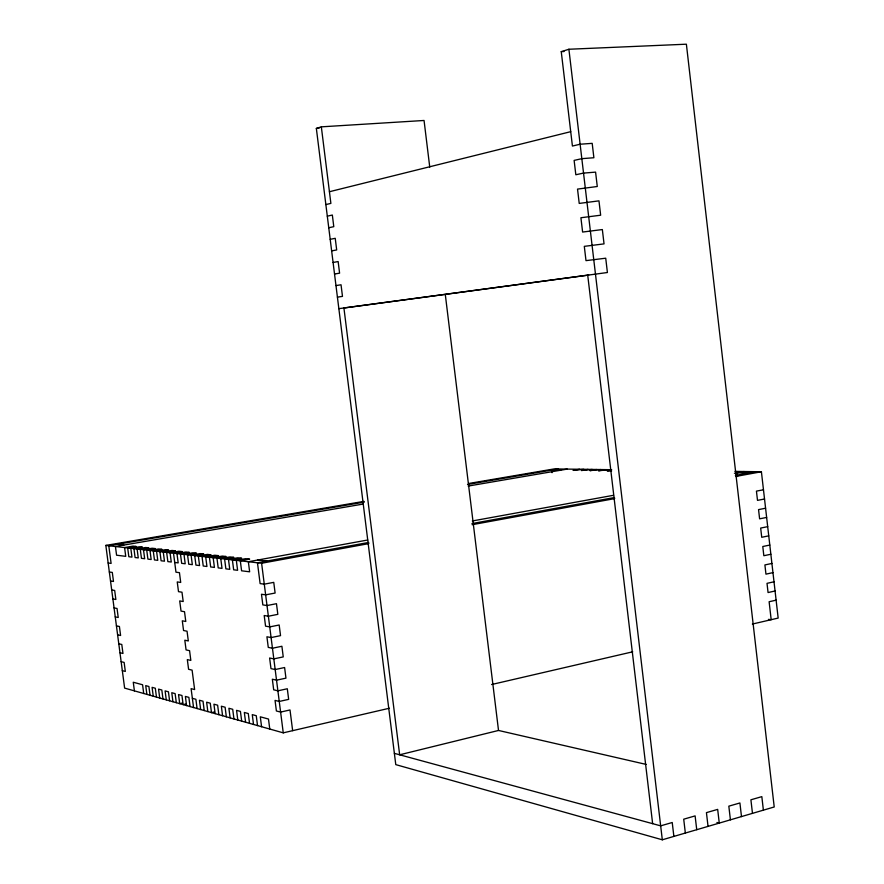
<?xml version="1.0" encoding="UTF-8"?>
<svg xmlns="http://www.w3.org/2000/svg" width="884" height="884" viewBox="0 0 884 884"><rect width="100%" height="100%" fill="white"/><g stroke="black" fill="none" stroke-linecap="round" stroke-linejoin="round"><path stroke-width="1.33" d="M338.859 308.66L607.407 272.515L605.728 258.205L585.993 260.636L584.302 246.349L604.037 243.885L602.347 229.553L582.611 232.05L580.91 217.74L600.656 215.21L598.965 200.856L579.219 203.419L577.528 189.099L597.275 186.502L595.584 172.126L583.528 173.098L575.827 174.756L574.125 160.402L581.827 158.667L593.882 157.739L592.192 143.352L580.125 144.225L572.423 146.048L561.252 51.648L568.898 49.25L686.382 44.2L774.218 806.981L662.315 839.8L395.778 764.627L316.35 128.412L321.334 126.843L424.055 120.478L429.746 167.087M329.423 191.729L570.721 131.672M646.171 764.417L498.521 730.46L399.656 754.792L343.92 307.975L588.711 275.046M325.864 204.58L330.881 203.386L321.334 126.843M363.976 501.372L105.837 545.417L124.622 688.106L283.256 732.847L389.424 708.228M491.581 684.536L632.723 651.806M752.361 624.06L778.163 618.071L761.411 471.758L734.936 471.393M327.312 216.171L332.34 215.033L333.787 226.669L328.76 227.752M776.119 600.159L769.124 601.739L771.179 619.695L768.461 619.386M214.016 712.04L211.486 712.603L210.259 703.189L206.624 702.205L207.839 711.576M775.058 590.987L768.063 592.545L767.014 583.341L774.008 581.805M185.618 704.073L183.132 704.603L181.949 695.487L178.524 694.559L179.706 703.642L182.181 703.1M772.959 572.622L765.953 574.147L764.903 564.931L771.909 563.439M770.859 554.246L763.842 555.727L762.781 546.511L769.809 545.052M768.749 535.848L761.732 537.284L760.671 528.068L767.699 526.654M330.196 239.332L335.235 238.304L336.682 249.94L331.644 250.901M766.638 517.438L759.61 518.831L758.549 509.604L765.588 508.234M764.538 499.007L757.5 500.366L756.439 491.117L763.478 489.791M367.744 540.002L248.349 561.727L249.642 571.804L241.586 570.799L240.304 560.81L249.642 559.119L245.63 558.666L236.326 560.357L237.608 570.302L233.663 569.815L232.393 559.904L241.663 558.224L237.73 557.782L228.481 559.45L229.752 569.329L225.873 568.843L224.602 559.008L233.829 557.351L229.95 556.92L220.757 558.566L222.017 568.357L218.204 567.882L216.945 558.135L226.116 556.489L222.304 556.069L213.166 557.705L214.414 567.418L210.657 566.942L209.42 557.274L218.525 555.638L214.779 555.229L205.696 556.843L206.933 566.478L203.243 566.014L202.005 556.423L211.055 554.809L207.364 554.401L198.336 556.003L199.574 565.561L195.939 565.108L194.712 555.583L203.707 553.992L200.071 553.583L191.099 555.174L192.325 564.655L188.756 564.213L187.53 554.765L196.469 553.185L192.9 552.787L183.982 554.356L185.198 563.771L181.673 563.329L180.458 553.959L189.353 552.389L185.839 551.992L176.966 553.561L178.181 562.887L174.712 562.456M472.31 520.974L613.551 495.283M734.416 473.283L744.14 471.515M368.75 542.433L257.454 562.777L260.117 583.595L264.283 584.158L273.753 582.368L275.112 593.042L265.642 594.855L261.476 594.247L262.835 604.888L267.012 605.54L276.471 603.695L277.83 614.347L268.371 616.225L264.194 615.518L265.554 626.148L269.731 626.9L279.178 624.999L280.537 635.64L271.101 637.563L266.913 636.778L268.272 647.397L272.46 648.226L281.897 646.27L283.245 656.9L273.819 658.889L269.62 658.005L270.979 668.613L275.178 669.542L284.604 667.53L285.952 678.15L276.537 680.183L272.338 679.21L273.686 689.807L277.896 690.824L287.3 688.758L288.659 699.366L279.256 701.454L275.046 700.404L276.394 710.979L280.615 712.084L290.007 709.962L292.648 730.67M471.957 523.582L614.535 497.526M735.389 475.448L756.008 471.68M105.837 545.417L261.609 563.252L368.904 543.605M472.122 524.709L614.734 498.609M735.61 476.476L761.411 471.758M333.091 262.471L338.141 261.553L339.589 273.167L334.528 274.029M592.247 469.437L581.44 470.509L588.015 469.382M596.512 469.492L589.915 470.631L600.811 469.548M605.131 469.614L598.512 470.763L609.485 469.669M611.198 470.2L607.209 470.885L611.606 470.951M363.368 504.024L115.439 546.511L116.578 555.207L125.738 556.345L124.578 547.561L133.053 546.102L136.169 546.456L127.672 547.914L128.832 556.732L131.948 557.119L130.788 548.268L139.307 546.798L142.468 547.152L133.926 548.632L135.097 557.517L138.258 557.914L137.097 548.997L145.661 547.505L148.866 547.87L140.28 549.362L141.451 558.312L144.667 558.71L143.484 549.726L152.103 548.235L155.363 548.588L146.722 550.091L147.904 559.108L151.164 559.517L149.982 550.467L158.645 548.964L161.949 549.329L153.263 550.842L154.446 559.926L157.761 560.346L156.578 551.218L165.286 549.704L168.645 550.08L159.905 551.605L161.098 560.765L164.468 561.185L163.264 551.992L172.026 550.456L175.441 550.831L166.656 552.378L167.85 561.605L171.264 562.025L170.06 552.765L178.877 551.218L182.347 551.605L173.507 553.163L175.971 572.191L179.452 572.666L180.712 582.434L177.242 581.926L178.502 591.65L181.982 592.203L183.198 601.518L179.706 600.932L181.032 611.087L184.513 611.717L185.784 621.463L182.292 620.8L183.552 630.513L187.043 631.209L188.314 640.944L184.811 640.215L186.071 649.906L189.574 650.679L190.833 660.414L187.331 659.597L188.59 669.287L192.104 670.138L194.624 689.564L191.099 688.647L193.563 707.543M468.166 486.067L567.23 469.095M579.617 469.26L573.075 470.387L583.805 469.316M468.586 483.515L554.18 468.918L611.673 469.702M364.307 502.101L108.787 545.748L111.108 563.406L108.146 562.997M467.514 484.465L558.202 468.973M335.975 285.576L341.036 284.781L342.484 296.383L337.412 297.123M316.35 128.412L319.08 128.235M561.252 51.648L564.014 51.526M560.721 470.211L551.715 470.078L552.025 472.675M748.969 472.962L737.134 472.796L737.565 476.531M117.13 544.323L123.837 545.074M257.741 560.025L266.913 561.042M109.329 571.992L112.301 572.423L113.484 581.451L110.511 580.987M111.704 589.971L114.677 590.468L115.859 599.474L112.876 598.943M114.058 607.916L117.042 608.479L118.224 617.485L115.24 616.888M116.423 625.861L119.406 626.491L120.6 635.486L117.605 634.822M118.787 643.784L121.782 644.469L122.964 653.464L119.959 652.735M121.141 661.685L124.136 662.436L125.318 671.42L122.312 670.636M716.924 822.485L719.267 823.092L717.675 809.39L706.438 812.639L708.04 826.385M192.358 698.316L195.883 699.277L197.088 708.548M394.374 753.356L660.668 825.855L672.227 822.507L673.873 836.408M150.048 695.277L148.899 686.492L145.727 685.63L146.877 694.382M143.716 693.498L142.578 684.769L133.263 682.238L134.401 690.868M218.856 714.681L217.63 705.2L213.928 704.194L215.155 713.642M204.226 710.559L203.022 701.222L199.441 700.25L200.646 709.543M190.06 706.559L188.867 697.365L185.386 696.426L186.579 705.576M176.314 702.681L175.131 693.631L171.772 692.713L172.944 701.73M169.595 700.791L168.424 691.807L165.109 690.901L166.28 699.852M162.988 698.924L161.816 690.006L158.556 689.122L159.717 698.006M156.468 697.089L155.308 688.238L152.092 687.354L153.241 696.183M261.609 563.252L283.256 732.847M269.764 729.035L268.493 719.046L260.305 716.814L261.576 726.725M257.531 725.587L256.261 715.709L252.26 714.626L253.52 724.46M249.542 723.333L248.282 713.543L244.338 712.471L245.597 722.217M241.686 721.123L240.426 711.399L236.558 710.349L237.796 720.018M233.951 718.935L232.702 709.299L228.89 708.261L230.127 717.863M226.337 716.791L225.111 707.233L221.354 706.206L222.58 715.731M445.304 294.56L498.521 730.46M685.343 833.048L683.719 819.192L695.111 815.899L696.736 829.7M568.898 49.25L662.315 839.8M587.683 274.913L652.635 823.667M752.472 813.357L750.903 799.799L761.831 796.639L763.389 810.153M741.488 816.584L739.908 802.97L728.825 806.164L730.416 819.822"/></g></svg>
